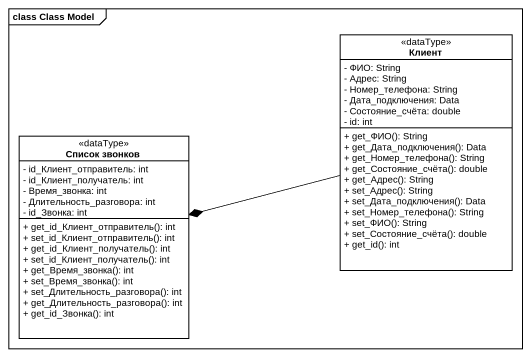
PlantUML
@startuml
mainframe class Class Model
hide circle
hide empty members
skinparam classAttributeIconSize 0
class Клиент <<dataType>> {
  - ФИО: String
  - Адрес: String
  - Номер_телефона: String
  - Дата_подключения: Data
  - Состояние_счёта: double
  - id: int
  + get_ФИО(): String
  + get_Дата_подключения(): Data
  + get_Номер_телефона(): String
  + get_Состояние_счёта(): double
  + get_Адрес(): String
  + set_Адрес(): String
  + set_Дата_подключения(): Data
  + set_Номер_телефона(): String
  + set_ФИО(): String
  + set_Состояние_счёта(): double
  + get_id(): int
}
class "Список звонков" as Список_звонков <<dataType>> {
  - id_Клиент_отправитель: int
  - id_Клиент_получатель: int
  - Время_звонка: int
  - Длительность_разговора: int
  - id_Звонка: int
  + get_id_Клиент_отправитель(): int
  + set_id_Клиент_отправитель(): int
  + get_id_Клиент_получатель(): int
  + set_id_Клиент_получатель(): int
  + get_Время_звонка(): int
  + set_Время_звонка(): int
  + set_Длительность_разговора(): int
  + get_Длительность_разговора(): int
  + get_id_Звонка(): int
}
Клиент -left-* Список_звонков
@enduml
